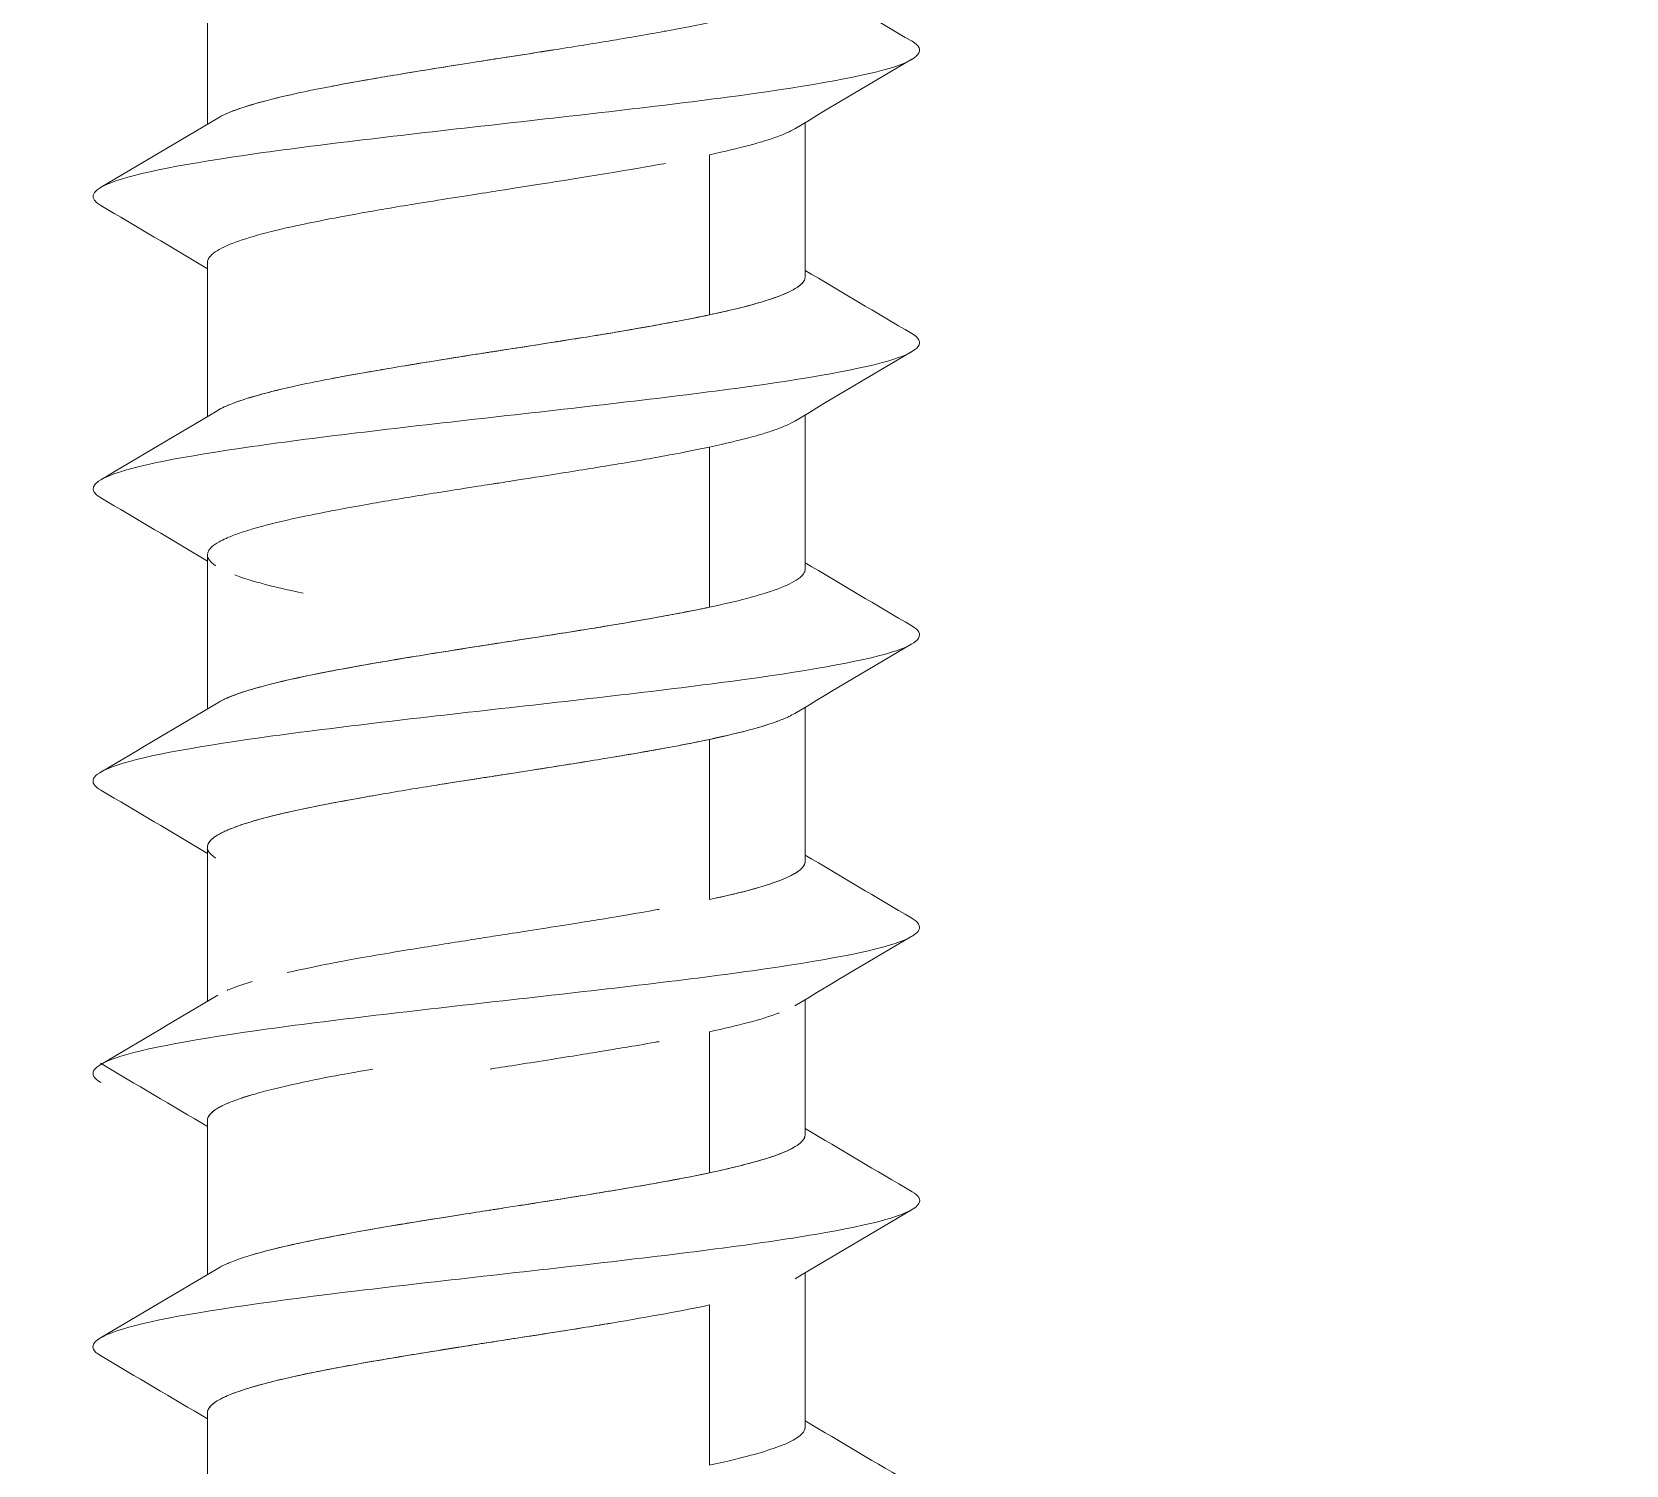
# Model space of a CAD drawing. Header units: inches. Extents: x 10 to 190, y 5 to 37.
# Drawn here: x 56.352 to 56.957, y 22.884 to 23.429 of the extents above; entities that cross this region are included whole.
import ezdxf

# ---------------------------------------------------------------- set-up
doc = ezdxf.new("R2010")
doc.units = ezdxf.units.IN
doc.header["$MEASUREMENT"] = 0

msp = doc.modelspace()

# ---------------------------------------------------------------- linework, layer by layer
at = {"color": 0, "linetype": 'Continuous', "lineweight": 0, "extrusion": (-1, 6.12323e-17, 0)}
for p, q in [((56.41841, 23.39362), (56.41841, 23.4521)), ((56.64541, 23.33578), (56.64541, 23.39427)), ((56.6091, 23.32125), (56.6091, 23.38205)), ((56.6091, 23.38205), (56.6091, 23.32125)), ((56.41841, 23.28262), (56.41841, 23.3411)), ((56.64541, 23.22478), (56.64541, 23.28327)), ((56.6091, 23.21025), (56.6091, 23.27105)), ((56.6091, 23.27105), (56.6091, 23.21025)), ((56.41841, 23.17162), (56.41841, 23.2301)), ((56.64541, 23.11378), (56.64541, 23.17226)), ((56.6091, 23.09926), (56.6091, 23.16005)), ((56.6091, 23.16005), (56.6091, 23.09926)), ((56.41841, 23.06061), (56.41841, 23.1191)), ((56.64541, 23.03488), (56.64541, 23.06126)), ((56.6091, 23.03488), (56.6091, 23.04905)), ((56.6091, 23.04905), (56.6091, 23.03488)), ((56.6091, 22.99548), (56.6091, 23.03488)), ((56.6091, 23.03488), (56.6091, 22.99548)), ((56.64541, 23.01003), (56.64541, 23.03488)), ((56.41841, 22.95682), (56.41841, 23.01531)), ((56.45473, 22.96905), (56.45473, 22.96905)), ((56.45473, 22.96905), (56.45473, 22.96905)), ((56.64541, 22.89903), (56.64541, 22.95751)), ((56.6091, 22.88448), (56.6091, 22.94528)), ((56.6091, 22.94528), (56.6091, 22.88448)), ((56.41841, 22.84582), (56.41841, 22.9043))]:
    msp.add_line(p, q, dxfattribs=at)
msp.add_circle((60.22425, 27.66838), 6.76088)
at = {"color": 0, "linetype": 'Continuous', "lineweight": 0}
for points in [[(56.64541, 23.44912), (56.6589, 23.44107), (56.67243, 23.43308), (56.68597, 23.42511)], [(56.54886, 23.42168), (56.54886, 23.42168), (56.54886, 23.42168), (56.54886, 23.42168)], [(56.54886, 23.42168), (56.54886, 23.42168), (56.54886, 23.42168), (56.54886, 23.42168)], [(56.68592, 23.41826), (56.67107, 23.40952), (56.65624, 23.40075), (56.64145, 23.3919)], [(56.37787, 23.36961), (56.39271, 23.37835), (56.40754, 23.38711), (56.42232, 23.39595)], [(56.41841, 23.33877), (56.40494, 23.34681), (56.39143, 23.3548), (56.37791, 23.36276)], [(56.64541, 23.33812), (56.6589, 23.33007), (56.67242, 23.32208), (56.68596, 23.31412)], [(56.68592, 23.30726), (56.67107, 23.29852), (56.65624, 23.28975), (56.64145, 23.2809)], [(56.37788, 23.25862), (56.39273, 23.26736), (56.40756, 23.27612), (56.42234, 23.28496)], [(56.41841, 23.22777), (56.40494, 23.23581), (56.39143, 23.2438), (56.3779, 23.25176)], [(56.64541, 23.22712), (56.65889, 23.21907), (56.67241, 23.21108), (56.68594, 23.20312)], [(56.64541, 23.22478), (56.64541, 23.22478), (56.64541, 23.22478), (56.64541, 23.22478)], [(56.68593, 23.19626), (56.67108, 23.18752), (56.65624, 23.17875), (56.64146, 23.1699)], [(56.37789, 23.14762), (56.39274, 23.15636), (56.40757, 23.16513), (56.42236, 23.17397)], [(56.51497, 23.14419), (56.51497, 23.14419), (56.51497, 23.14419), (56.51497, 23.14419)], [(56.41841, 23.11676), (56.40494, 23.12481), (56.39142, 23.13279), (56.3779, 23.14076)], [(56.64541, 23.11612), (56.65889, 23.10807), (56.67241, 23.10008), (56.68593, 23.09212)], [(56.68594, 23.08526), (56.67109, 23.07652), (56.65625, 23.06775), (56.64147, 23.05891)], [(56.3779, 23.03662), (56.39275, 23.04536), (56.40758, 23.05413), (56.42237, 23.06298)], [(56.41841, 23.01301), (56.4049, 23.02107), (56.39135, 23.02907), (56.37778, 23.03705)], [(56.64541, 23.01232), (56.65891, 23.00426), (56.67244, 22.99627), (56.68599, 22.9883)], [(56.68604, 22.98155), (56.67119, 22.97281), (56.65634, 22.96404), (56.64155, 22.9552)], [(56.37784, 22.9328), (56.39269, 22.94154), (56.40753, 22.95031), (56.42232, 22.95916)], [(56.41841, 22.90201), (56.4049, 22.91007), (56.39135, 22.91807), (56.37779, 22.92605)], [(56.64541, 22.90132), (56.65891, 22.89326), (56.67245, 22.88527), (56.686, 22.8773)]]:
    msp.add_open_spline(points, degree=3, dxfattribs=at)
for points, knots in [([(56.42232, 23.39595), (56.42322, 23.39649), (56.42428, 23.39703), (56.42548, 23.39756), (56.42938, 23.3993), (56.43333, 23.40045), (56.43525, 23.40102), (56.43822, 23.4019), (56.44246, 23.40306), (56.44868, 23.4045), (56.45265, 23.40541), (56.45644, 23.40621), (56.45985, 23.4069), (56.46182, 23.4073), (56.46367, 23.40766), (56.46535, 23.40798), (56.46636, 23.40817), (56.46933, 23.40874), (56.47466, 23.4097), (56.47844, 23.41037), (56.48178, 23.41095), (56.4846, 23.41143), (56.49062, 23.41246), (56.49761, 23.41362), (56.50558, 23.4149), (56.51425, 23.4163), (56.52077, 23.41732), (56.52487, 23.41796), (56.52599, 23.41813), (56.52693, 23.41828), (56.52769, 23.4184), (56.5303, 23.4188), (56.53401, 23.41937), (56.53879, 23.42011), (56.54402, 23.42092), (56.54769, 23.4215), (56.54983, 23.42183), (56.55708, 23.42297), (56.56433, 23.42413), (56.57141, 23.42531), (56.5726, 23.42551), (56.5761, 23.42609), (56.5816, 23.42705), (56.58579, 23.42778), (56.58901, 23.42836), (56.59138, 23.4288), (56.5917, 23.42885), (56.59209, 23.42893), (56.59257, 23.42901), (56.59547, 23.42955), (56.6014, 23.43062), (56.6091, 23.43225)], [0.3457498, 0.3457498, 0.3457498, 0.3457498, 0.375, 0.375, 0.375, 0.4375, 0.4375, 0.4375, 0.5, 0.5, 0.5, 0.5395375, 0.5395375, 0.5395375, 0.5625, 0.5625, 0.5625, 0.59375, 0.59375, 0.59375, 0.625, 0.625, 0.625, 0.6875, 0.6875, 0.6875, 0.7366515, 0.7366515, 0.7366515, 0.75, 0.75, 0.75, 0.78125, 0.78125, 0.78125, 0.8125, 0.8125, 0.8125, 0.875, 0.875, 0.875, 0.90625, 0.90625, 0.90625, 0.9375, 0.9375, 0.9375, 0.9463177, 0.9463177, 0.9463177, 1, 1, 1, 1]), ([(56.37791, 23.36276), (56.37339, 23.36542), (56.37407, 23.36807), (56.3884, 23.37441), (56.40692, 23.3781), (56.45753, 23.38547), (56.48949, 23.38916), (56.55487, 23.39653), (56.58813, 23.40021), (56.6435, 23.40758), (56.66546, 23.41127), (56.68884, 23.41834), (56.69173, 23.42173), (56.68597, 23.42511)], [0.78679487, 0.78679487, 0.78679487, 0.78679487, 0.78950472, 0.78950472, 0.79326356, 0.79326356, 0.79702241, 0.79702241, 0.80078125, 0.80078125, 0.80454009, 0.80454009, 0.80799263, 0.80799263, 0.80799263, 0.80799263]), ([(56.68597, 23.42511), (56.69173, 23.42173), (56.68884, 23.41834), (56.66546, 23.41127), (56.6435, 23.40758), (56.58813, 23.40021), (56.55487, 23.39653), (56.48949, 23.38916), (56.45753, 23.38547), (56.40692, 23.3781), (56.3884, 23.37441), (56.37407, 23.36807), (56.37339, 23.36542), (56.37791, 23.36276)], [-0.80799263, -0.80799263, -0.80799263, -0.80799263, -0.80454009, -0.80454009, -0.80078125, -0.80078125, -0.79702241, -0.79702241, -0.79326356, -0.79326356, -0.78950472, -0.78950472, -0.78679487, -0.78679487, -0.78679487, -0.78679487]), ([(56.46577, 23.40806), (56.46587, 23.40808), (56.46598, 23.4081), (56.46608, 23.40812), (56.47141, 23.40913), (56.47786, 23.41028), (56.4835, 23.41125), (56.48914, 23.41221), (56.49603, 23.41337), (56.50642, 23.41504), (56.5168, 23.41671), (56.52431, 23.41787), (56.5297, 23.41871), (56.53509, 23.41955), (56.54251, 23.42069), (56.54884, 23.42168), (56.54923, 23.42174), (56.54962, 23.4218), (56.55002, 23.42186)], [0.5612925, 0.5612925, 0.5612925, 0.5612925, 0.5625, 0.5625, 0.5625, 0.625, 0.625, 0.625, 0.6875, 0.6875, 0.6875, 0.75, 0.75, 0.75, 0.8125, 0.8125, 0.8125, 0.8163653, 0.8163653, 0.8163653, 0.8163653]), ([(56.42565, 23.39764), (56.4257, 23.39766), (56.42574, 23.39768), (56.42578, 23.3977), (56.43164, 23.40025), (56.44011, 23.40256), (56.45002, 23.40481)], [0.3740898, 0.3740898, 0.3740898, 0.3740898, 0.375, 0.375, 0.375, 0.499716, 0.499716, 0.499716, 0.499716]), ([(56.64145, 23.3919), (56.64011, 23.3911), (56.63863, 23.39041), (56.63727, 23.38984), (56.63649, 23.38952), (56.63575, 23.38923), (56.63508, 23.38898), (56.63425, 23.38867), (56.63269, 23.3881), (56.62993, 23.38725), (56.62766, 23.38655), (56.62557, 23.38598), (56.62388, 23.38554), (56.61984, 23.38447), (56.61496, 23.38331), (56.6091, 23.38205)], [0.8202783, 0.8202783, 0.8202783, 0.8202783, 0.8550271, 0.8550271, 0.8550271, 0.875, 0.875, 0.875, 0.90625, 0.90625, 0.90625, 0.9375, 0.9375, 0.9375, 1, 1, 1, 1]), ([(56.5924, 23.37875), (56.59239, 23.37875), (56.59237, 23.37875), (56.59235, 23.37874), (56.59132, 23.37856), (56.58503, 23.3774), (56.57593, 23.37588), (56.55774, 23.37282), (56.54253, 23.3705), (56.53132, 23.36874), (56.52571, 23.36786), (56.51822, 23.3667), (56.50783, 23.36506), (56.49743, 23.36342), (56.49047, 23.36226), (56.48417, 23.36118), (56.47786, 23.36009), (56.47144, 23.35893), (56.46662, 23.358), (56.46179, 23.35707), (56.456, 23.35592), (56.45041, 23.35468), (56.43923, 23.3522), (56.43117, 23.34988), (56.42566, 23.34743), (56.42291, 23.3462), (56.42087, 23.34504), (56.41953, 23.34357), (56.41865, 23.34259), (56.41841, 23.34175), (56.41841, 23.3411)], [0.06157, 0.06157, 0.06157, 0.06157, 0.0625, 0.0625, 0.0625, 0.125, 0.125, 0.125, 0.25, 0.25, 0.25, 0.3125, 0.3125, 0.3125, 0.375, 0.375, 0.375, 0.4375, 0.4375, 0.4375, 0.5, 0.5, 0.5, 0.625, 0.625, 0.625, 0.6875, 0.6875, 0.6875, 0.7288159, 0.7288159, 0.7288159, 0.7288159]), ([(56.6091, 23.32125), (56.61697, 23.32291), (56.62684, 23.32523), (56.63415, 23.32786), (56.6378, 23.32918), (56.64037, 23.33033), (56.64247, 23.33176), (56.64457, 23.33319), (56.64515, 23.33435), (56.64533, 23.33511), (56.64538, 23.33531), (56.64541, 23.33553), (56.64541, 23.33578)], [0, 0, 0, 0, 0.125, 0.125, 0.125, 0.1875, 0.1875, 0.1875, 0.25, 0.25, 0.25, 0.2661737, 0.2661737, 0.2661737, 0.2661737]), ([(56.6091, 23.32125), (56.61531, 23.32256), (56.62009, 23.32371), (56.62382, 23.3247), (56.62571, 23.3252), (56.62779, 23.32579), (56.62992, 23.32645), (56.63181, 23.32703), (56.63353, 23.32762), (56.63507, 23.3282), (56.6361, 23.32859), (56.6372, 23.32902), (56.63828, 23.3295), (56.6397, 23.33014), (56.64111, 23.33086), (56.64231, 23.33165), (56.64456, 23.33315), (56.64514, 23.3343), (56.64533, 23.33511), (56.64538, 23.3353), (56.64542, 23.33552), (56.64541, 23.33578)], [0, 0, 0, 0, 0.0625, 0.0625, 0.0625, 0.09375, 0.09375, 0.09375, 0.125, 0.125, 0.125, 0.151912, 0.151912, 0.151912, 0.1875, 0.1875, 0.1875, 0.25, 0.25, 0.25, 0.2666712, 0.2666712, 0.2666712, 0.2666712]), ([(56.42234, 23.28496), (56.42252, 23.28507), (56.4227, 23.28517), (56.42288, 23.28528), (56.42371, 23.28574), (56.4246, 23.28618), (56.4255, 23.28658), (56.42687, 23.28718), (56.42834, 23.28775), (56.42987, 23.28829), (56.43129, 23.2888), (56.43305, 23.28937), (56.43524, 23.29002), (56.43857, 23.29101), (56.44292, 23.29217), (56.44869, 23.2935), (56.45392, 23.2947), (56.45856, 23.29565), (56.46202, 23.29633), (56.4633, 23.29659), (56.46442, 23.2968), (56.46537, 23.29699), (56.4673, 23.29735), (56.47034, 23.29793), (56.4747, 23.29871), (56.47883, 23.29945), (56.48216, 23.30002), (56.48454, 23.30042), (56.49101, 23.30153), (56.49807, 23.30269), (56.50563, 23.30391), (56.51872, 23.30601), (56.52625, 23.30717), (56.5276, 23.30738), (56.52899, 23.3076), (56.53653, 23.30875), (56.54986, 23.31084), (56.5575, 23.31204), (56.5647, 23.31319), (56.57136, 23.3143), (56.57383, 23.31471), (56.5773, 23.3153), (56.58163, 23.31605), (56.58615, 23.31684), (56.58933, 23.31742), (56.59135, 23.31779), (56.59236, 23.31797), (56.59355, 23.31819), (56.59491, 23.31845), (56.59856, 23.31913), (56.60347, 23.32006), (56.6091, 23.32125)], [0.3434821, 0.3434821, 0.3434821, 0.3434821, 0.3491794, 0.3491794, 0.3491794, 0.375, 0.375, 0.375, 0.40625, 0.40625, 0.40625, 0.4375, 0.4375, 0.4375, 0.5, 0.5, 0.5, 0.5456201, 0.5456201, 0.5456201, 0.5625, 0.5625, 0.5625, 0.59375, 0.59375, 0.59375, 0.625, 0.625, 0.625, 0.6875, 0.6875, 0.6875, 0.75, 0.75, 0.75, 0.8125, 0.8125, 0.8125, 0.875, 0.875, 0.875, 0.90625, 0.90625, 0.90625, 0.9375, 0.9375, 0.9375, 0.9544403, 0.9544403, 0.9544403, 1, 1, 1, 1]), ([(56.4661, 23.29712), (56.46629, 23.29716), (56.46648, 23.2972), (56.46666, 23.29723), (56.47143, 23.29814), (56.47783, 23.29928), (56.48358, 23.30026), (56.48934, 23.30124), (56.49625, 23.3024), (56.50777, 23.30425), (56.51929, 23.3061), (56.52678, 23.30726), (56.52814, 23.30747), (56.5295, 23.30768), (56.53699, 23.30883), (56.54734, 23.31045), (56.55769, 23.31206), (56.56486, 23.31322), (56.57159, 23.31434), (56.57831, 23.31546), (56.58496, 23.31662), (56.58953, 23.31745), (56.59409, 23.31829), (56.60051, 23.31944), (56.6091, 23.32125)], [0.5600455, 0.5600455, 0.5600455, 0.5600455, 0.5625, 0.5625, 0.5625, 0.625, 0.625, 0.625, 0.6875, 0.6875, 0.6875, 0.75, 0.75, 0.75, 0.8125, 0.8125, 0.8125, 0.875, 0.875, 0.875, 0.9375, 0.9375, 0.9375, 1, 1, 1, 1]), ([(56.3779, 23.25176), (56.37314, 23.25456), (56.37418, 23.25736), (56.3902, 23.26385), (56.40943, 23.26753), (56.46104, 23.27491), (56.49329, 23.27859), (56.55875, 23.28596), (56.5918, 23.28965), (56.64629, 23.29702), (56.6676, 23.3007), (56.6891, 23.30763), (56.69147, 23.31087), (56.68596, 23.31412)], [0.74905825, 0.74905825, 0.74905825, 0.74905825, 0.75191627, 0.75191627, 0.75567512, 0.75567512, 0.75943396, 0.75943396, 0.76319281, 0.76319281, 0.76695165, 0.76695165, 0.77025885, 0.77025885, 0.77025885, 0.77025885]), ([(56.68596, 23.31412), (56.69147, 23.31087), (56.6891, 23.30763), (56.6676, 23.3007), (56.64629, 23.29702), (56.5918, 23.28965), (56.55875, 23.28596), (56.49329, 23.27859), (56.46104, 23.27491), (56.40943, 23.26753), (56.3902, 23.26385), (56.37418, 23.25736), (56.37314, 23.25456), (56.3779, 23.25176)], [-0.77025885, -0.77025885, -0.77025885, -0.77025885, -0.76695165, -0.76695165, -0.76319281, -0.76319281, -0.75943396, -0.75943396, -0.75567512, -0.75567512, -0.75191627, -0.75191627, -0.74905825, -0.74905825, -0.74905825, -0.74905825]), ([(56.42599, 23.28679), (56.42613, 23.28685), (56.42628, 23.28691), (56.42642, 23.28697), (56.43274, 23.28962), (56.4414, 23.29187), (56.45048, 23.29391)], [0.3721446, 0.3721446, 0.3721446, 0.3721446, 0.375, 0.375, 0.375, 0.4957781, 0.4957781, 0.4957781, 0.4957781]), ([(56.64145, 23.2809), (56.64048, 23.28032), (56.6394, 23.27978), (56.63828, 23.27928), (56.63723, 23.27881), (56.63614, 23.27838), (56.63506, 23.27797), (56.63343, 23.27737), (56.6317, 23.2768), (56.62995, 23.27626), (56.6283, 23.27575), (56.6263, 23.27518), (56.62385, 23.27453), (56.62012, 23.27354), (56.61533, 23.27238), (56.6091, 23.27105)], [0.8212902, 0.8212902, 0.8212902, 0.8212902, 0.8491743, 0.8491743, 0.8491743, 0.875, 0.875, 0.875, 0.90625, 0.90625, 0.90625, 0.9375, 0.9375, 0.9375, 1, 1, 1, 1]), ([(56.6091, 23.27105), (56.60347, 23.26985), (56.59856, 23.2689), (56.59491, 23.26822), (56.59355, 23.26796), (56.59236, 23.26775), (56.59135, 23.26756), (56.58933, 23.26719), (56.58614, 23.26662), (56.5816, 23.26584), (56.57731, 23.2651), (56.57386, 23.26453), (56.5714, 23.26412), (56.56472, 23.26302), (56.5575, 23.26186), (56.54982, 23.26064), (56.53656, 23.25854), (56.52906, 23.25738), (56.52767, 23.25716), (56.52632, 23.25695), (56.51875, 23.2558), (56.50558, 23.25371), (56.49805, 23.25251), (56.49102, 23.25135), (56.48456, 23.25024), (56.48217, 23.24983), (56.47881, 23.24925), (56.47465, 23.24849), (56.47032, 23.24771), (56.46728, 23.24713), (56.46536, 23.24676), (56.46441, 23.24657), (56.4633, 23.24636), (56.46202, 23.24611), (56.45856, 23.24542), (56.45391, 23.24449), (56.44867, 23.24329), (56.44292, 23.24199), (56.43858, 23.24084), (56.43525, 23.23984), (56.43356, 23.23934), (56.43172, 23.23876), (56.42987, 23.2381), (56.42823, 23.23751), (56.42676, 23.23693), (56.42548, 23.23635), (56.42463, 23.23596), (56.42374, 23.23553), (56.42288, 23.23505), (56.42174, 23.23441), (56.42066, 23.23369), (56.41984, 23.23289), (56.41831, 23.2314), (56.4183, 23.23024), (56.4185, 23.22943), (56.41867, 23.22872), (56.41912, 23.22756), (56.42151, 23.22595)], [0, 0, 0, 0, 0.045563, 0.045563, 0.045563, 0.0625, 0.0625, 0.0625, 0.09375, 0.09375, 0.09375, 0.125, 0.125, 0.125, 0.1875, 0.1875, 0.1875, 0.25, 0.25, 0.25, 0.3125, 0.3125, 0.3125, 0.375, 0.375, 0.375, 0.40625, 0.40625, 0.40625, 0.4375, 0.4375, 0.4375, 0.4543296, 0.4543296, 0.4543296, 0.5, 0.5, 0.5, 0.5625, 0.5625, 0.5625, 0.59375, 0.59375, 0.59375, 0.625, 0.625, 0.625, 0.651797, 0.651797, 0.651797, 0.6875, 0.6875, 0.6875, 0.75, 0.75, 0.75, 0.8124508, 0.8124508, 0.8124508, 0.8124508]), ([(56.42879, 23.22247), (56.43401, 23.22053), (56.43864, 23.21938), (56.44002, 23.21902), (56.44356, 23.21808), (56.44829, 23.21693), (56.45473, 23.21555)], [0.8751039, 0.8751039, 0.8751039, 0.8751039, 0.9375, 0.9375, 0.9375, 1, 1, 1, 1]), ([(56.6091, 23.21025), (56.61907, 23.21236), (56.62829, 23.21467), (56.63489, 23.21713), (56.63818, 23.21836), (56.64075, 23.21951), (56.64279, 23.22099), (56.64483, 23.22246), (56.64526, 23.22362), (56.64538, 23.22432), (56.6454, 23.22446), (56.64541, 23.22461), (56.64541, 23.22478)], [0, 0, 0, 0, 0.125, 0.125, 0.125, 0.1875, 0.1875, 0.1875, 0.25, 0.25, 0.25, 0.2618934, 0.2618934, 0.2618934, 0.2618934]), ([(56.42236, 23.17397), (56.4228, 23.17424), (56.42325, 23.17448), (56.42369, 23.17471), (56.42432, 23.17504), (56.42494, 23.17533), (56.4255, 23.17558), (56.42619, 23.17588), (56.4275, 23.17646), (56.4299, 23.17731), (56.43188, 23.178), (56.43373, 23.17858), (56.43525, 23.17903), (56.43886, 23.18009), (56.4433, 23.18125), (56.44874, 23.18251), (56.45587, 23.18415), (56.46149, 23.18523), (56.46424, 23.18577), (56.46468, 23.18585), (56.46505, 23.18593), (56.46535, 23.18598), (56.46761, 23.18642), (56.47069, 23.18699), (56.47471, 23.18771), (56.48002, 23.18866), (56.48344, 23.18924), (56.48463, 23.18944), (56.49145, 23.1906), (56.4985, 23.19176), (56.50561, 23.1929), (56.50772, 23.19324), (56.51137, 23.19382), (56.51662, 23.19466), (56.52136, 23.19541), (56.52507, 23.19599), (56.52769, 23.1964), (56.52844, 23.19651), (56.52935, 23.19665), (56.53044, 23.19682), (56.53453, 23.19746), (56.54108, 23.19847), (56.5499, 23.19985), (56.558, 23.20112), (56.56518, 23.20227), (56.5714, 23.20331), (56.57428, 23.20379), (56.57772, 23.20437), (56.58163, 23.20505), (56.58723, 23.20602), (56.59039, 23.20661), (56.59144, 23.2068), (56.5932, 23.20713), (56.59513, 23.20749), (56.5972, 23.20788), (56.6008, 23.20856), (56.60484, 23.20935), (56.6091, 23.21025)], [0.3410437, 0.3410437, 0.3410437, 0.3410437, 0.3549395, 0.3549395, 0.3549395, 0.375, 0.375, 0.375, 0.40625, 0.40625, 0.40625, 0.4375, 0.4375, 0.4375, 0.5, 0.5, 0.5, 0.5538068, 0.5538068, 0.5538068, 0.5625, 0.5625, 0.5625, 0.59375, 0.59375, 0.59375, 0.625, 0.625, 0.625, 0.6875, 0.6875, 0.6875, 0.71875, 0.71875, 0.71875, 0.75, 0.75, 0.75, 0.7631382, 0.7631382, 0.7631382, 0.8125, 0.8125, 0.8125, 0.875, 0.875, 0.875, 0.90625, 0.90625, 0.90625, 0.9375, 0.9375, 0.9375, 0.9603848, 0.9603848, 0.9603848, 1, 1, 1, 1]), ([(56.42574, 23.17569), (56.42581, 23.17571), (56.42587, 23.17574), (56.42593, 23.17577), (56.42815, 23.17673), (56.43141, 23.17788), (56.43466, 23.17885), (56.43791, 23.17983), (56.44204, 23.18099), (56.44969, 23.18272), (56.45734, 23.18446), (56.46347, 23.18562), (56.46443, 23.1858), (56.46539, 23.18599), (56.47136, 23.18714), (56.48017, 23.18868), (56.4978, 23.19174), (56.51287, 23.19406), (56.52404, 23.19582), (56.52963, 23.1967), (56.53711, 23.19785), (56.54766, 23.1995), (56.5582, 23.20114), (56.56535, 23.2023), (56.57186, 23.20338), (56.57837, 23.20447), (56.58506, 23.20563), (56.59011, 23.20656), (56.59517, 23.20748), (56.60142, 23.20863), (56.6091, 23.21025)], [0.373234, 0.373234, 0.373234, 0.373234, 0.375, 0.375, 0.375, 0.4375, 0.4375, 0.4375, 0.5, 0.5, 0.5, 0.5625, 0.5625, 0.5625, 0.625, 0.625, 0.625, 0.75, 0.75, 0.75, 0.8125, 0.8125, 0.8125, 0.875, 0.875, 0.875, 0.9375, 0.9375, 0.9375, 1, 1, 1, 1]), ([(56.3779, 23.14076), (56.37289, 23.1437), (56.37432, 23.14665), (56.39208, 23.15328), (56.41201, 23.15697), (56.46459, 23.16434), (56.49713, 23.16802), (56.56263, 23.1754), (56.59543, 23.17908), (56.64902, 23.18645), (56.66966, 23.19014), (56.68932, 23.19692), (56.69121, 23.20002), (56.68594, 23.20312)], [0.71132221, 0.71132221, 0.71132221, 0.71132221, 0.71432783, 0.71432783, 0.71808667, 0.71808667, 0.72184552, 0.72184552, 0.72560436, 0.72560436, 0.72936321, 0.72936321, 0.73252426, 0.73252426, 0.73252426, 0.73252426]), ([(56.68594, 23.20312), (56.69121, 23.20002), (56.68932, 23.19692), (56.66966, 23.19014), (56.64902, 23.18645), (56.59543, 23.17908), (56.56263, 23.1754), (56.49713, 23.16802), (56.46459, 23.16434), (56.41201, 23.15697), (56.39208, 23.15328), (56.37432, 23.14665), (56.37289, 23.1437), (56.3779, 23.14076)], [-0.73252426, -0.73252426, -0.73252426, -0.73252426, -0.72936321, -0.72936321, -0.72560436, -0.72560436, -0.72184552, -0.72184552, -0.71808667, -0.71808667, -0.71432783, -0.71432783, -0.71132221, -0.71132221, -0.71132221, -0.71132221]), ([(56.64146, 23.1699), (56.64079, 23.1695), (56.64005, 23.16911), (56.63922, 23.16871), (56.63801, 23.16813), (56.63663, 23.16756), (56.63508, 23.16698), (56.63041, 23.16525), (56.626, 23.1641), (56.62383, 23.16353), (56.62051, 23.16264), (56.61582, 23.16149), (56.6091, 23.16005)], [0.8222326, 0.8222326, 0.8222326, 0.8222326, 0.8437192, 0.8437192, 0.8437192, 0.875, 0.875, 0.875, 0.9375, 0.9375, 0.9375, 1, 1, 1, 1]), ([(56.63488, 23.16691), (56.63483, 23.16689), (56.63478, 23.16687), (56.63473, 23.16685), (56.62771, 23.16429), (56.61813, 23.16198), (56.6091, 23.16005)], [0.8741062, 0.8741062, 0.8741062, 0.8741062, 0.875, 0.875, 0.875, 1, 1, 1, 1]), ([(56.6091, 23.16005), (56.60484, 23.15914), (56.6008, 23.15834), (56.5972, 23.15765), (56.59511, 23.15725), (56.59316, 23.15689), (56.59138, 23.15657), (56.59034, 23.15638), (56.58721, 23.15581), (56.58165, 23.15485), (56.57771, 23.15418), (56.57425, 23.1536), (56.57135, 23.15312), (56.56514, 23.15209), (56.55798, 23.15093), (56.54989, 23.14965), (56.54109, 23.14825), (56.53455, 23.14724), (56.53044, 23.1466), (56.52932, 23.14642), (56.52838, 23.14628), (56.52762, 23.14616), (56.52501, 23.14575), (56.52131, 23.14518), (56.51657, 23.14444), (56.51137, 23.14363), (56.50775, 23.14305), (56.50564, 23.14272), (56.4985, 23.14158), (56.49142, 23.14042), (56.48456, 23.13924), (56.48339, 23.13904), (56.48, 23.13846), (56.47472, 23.1375), (56.4707, 23.13677), (56.46763, 23.13619), (56.46537, 23.13576), (56.46507, 23.1357), (56.46469, 23.13563), (56.46424, 23.13554), (56.46148, 23.13501), (56.45585, 23.13393), (56.44872, 23.13231), (56.44328, 23.13107), (56.43884, 23.12992), (56.43523, 23.12884), (56.43372, 23.12839), (56.43186, 23.12781), (56.42988, 23.1271), (56.4275, 23.12625), (56.4262, 23.12567), (56.42552, 23.12536), (56.42495, 23.1251), (56.42433, 23.12481), (56.42369, 23.12448), (56.42234, 23.12379), (56.4209, 23.12292), (56.41984, 23.12189), (56.41845, 23.12053), (56.41827, 23.11939), (56.41849, 23.11845), (56.41858, 23.11808), (56.4186, 23.11692), (56.4215, 23.11495), (56.42151, 23.11495), (56.42151, 23.11495), (56.42151, 23.11494)], [0, 0, 0, 0, 0.0395008, 0.0395008, 0.0395008, 0.0625, 0.0625, 0.0625, 0.09375, 0.09375, 0.09375, 0.125, 0.125, 0.125, 0.1875, 0.1875, 0.1875, 0.2366455, 0.2366455, 0.2366455, 0.25, 0.25, 0.25, 0.28125, 0.28125, 0.28125, 0.3125, 0.3125, 0.3125, 0.375, 0.375, 0.375, 0.40625, 0.40625, 0.40625, 0.4375, 0.4375, 0.4375, 0.4463322, 0.4463322, 0.4463322, 0.5, 0.5, 0.5, 0.5625, 0.5625, 0.5625, 0.59375, 0.59375, 0.59375, 0.625, 0.625, 0.625, 0.6451264, 0.6451264, 0.6451264, 0.6875, 0.6875, 0.6875, 0.75, 0.75, 0.75, 0.8125, 0.8125, 0.8125, 0.8126518, 0.8126518, 0.8126518, 0.8126518]), ([(56.6091, 23.16005), (56.60235, 23.15861), (56.59622, 23.15745), (56.59062, 23.15643), (56.58502, 23.15542), (56.5783, 23.15427), (56.57248, 23.1533), (56.56666, 23.15234), (56.55957, 23.15119), (56.54904, 23.14952), (56.53851, 23.14785), (56.531, 23.14668), (56.52561, 23.14584), (56.52023, 23.14501), (56.51286, 23.14386), (56.50663, 23.14287), (56.50624, 23.14281), (56.50585, 23.14275), (56.50546, 23.14269)], [0, 0, 0, 0, 0.0625, 0.0625, 0.0625, 0.125, 0.125, 0.125, 0.1875, 0.1875, 0.1875, 0.25, 0.25, 0.25, 0.3125, 0.3125, 0.3125, 0.3163642, 0.3163642, 0.3163642, 0.3163642]), ([(56.48447, 23.13923), (56.47723, 23.13798), (56.4713, 23.13689), (56.46767, 23.1362), (56.46386, 23.13547), (56.45778, 23.13432), (56.4504, 23.13268), (56.44302, 23.13105), (56.43874, 23.12989), (56.43506, 23.12879), (56.43137, 23.12768), (56.42819, 23.12652), (56.42616, 23.12564), (56.42413, 23.12476), (56.42169, 23.12361), (56.42001, 23.12206), (56.41865, 23.12079), (56.4184, 23.11979), (56.41841, 23.1191)], [0.37782, 0.37782, 0.37782, 0.37782, 0.4375, 0.4375, 0.4375, 0.5, 0.5, 0.5, 0.5625, 0.5625, 0.5625, 0.625, 0.625, 0.625, 0.6875, 0.6875, 0.6875, 0.7384023, 0.7384023, 0.7384023, 0.7384023]), ([(56.6091, 23.09926), (56.62092, 23.10175), (56.62953, 23.10406), (56.63556, 23.10638), (56.63857, 23.10754), (56.6409, 23.1087), (56.64245, 23.10976), (56.64401, 23.11082), (56.64498, 23.11196), (56.64528, 23.11292), (56.64536, 23.11318), (56.64543, 23.11347), (56.64541, 23.11378)], [0, 0, 0, 0, 0.125, 0.125, 0.125, 0.1875, 0.1875, 0.1875, 0.25, 0.25, 0.25, 0.2676408, 0.2676408, 0.2676408, 0.2676408]), ([(56.6091, 23.09926), (56.61663, 23.10084), (56.62115, 23.10199), (56.62383, 23.1027), (56.62689, 23.10351), (56.63103, 23.10468), (56.63506, 23.10619), (56.63717, 23.10698), (56.63881, 23.10771), (56.64009, 23.10837), (56.641, 23.10883), (56.64172, 23.10927), (56.64232, 23.10967), (56.64324, 23.11028), (56.6439, 23.11085), (56.64437, 23.11139), (56.64481, 23.11189), (56.64518, 23.11246), (56.64533, 23.11311), (56.64539, 23.11332), (56.64541, 23.11355), (56.64541, 23.11378)], [0, 0, 0, 0, 0.0625, 0.0625, 0.0625, 0.125, 0.125, 0.125, 0.1617005, 0.1617005, 0.1617005, 0.1875, 0.1875, 0.1875, 0.21875, 0.21875, 0.21875, 0.25, 0.25, 0.25, 0.2635408, 0.2635408, 0.2635408, 0.2635408]), ([(56.44873, 23.0715), (56.45417, 23.07275), (56.45958, 23.07385), (56.4631, 23.07454), (56.46678, 23.07527), (56.47281, 23.07642), (56.48233, 23.07805), (56.49186, 23.07969), (56.49905, 23.08085), (56.50594, 23.08195), (56.51282, 23.08306), (56.52022, 23.08422), (56.52581, 23.0851), (56.53141, 23.08598), (56.53888, 23.08713), (56.54882, 23.08868), (56.55876, 23.09024), (56.56588, 23.09139), (56.57001, 23.09208), (56.57414, 23.09276), (56.58108, 23.09392), (56.58917, 23.09539), (56.5895, 23.09545), (56.58982, 23.0955), (56.59014, 23.09556)], [0.5027539, 0.5027539, 0.5027539, 0.5027539, 0.5625, 0.5625, 0.5625, 0.625, 0.625, 0.625, 0.6875, 0.6875, 0.6875, 0.75, 0.75, 0.75, 0.8125, 0.8125, 0.8125, 0.875, 0.875, 0.875, 0.9375, 0.9375, 0.9375, 0.940016, 0.940016, 0.940016, 0.940016]), ([(56.37789, 23.02976), (56.37263, 23.03285), (56.3745, 23.03594), (56.39405, 23.04272), (56.41466, 23.0464), (56.46819, 23.05377), (56.50098, 23.05746), (56.56648, 23.06483), (56.59903, 23.06851), (56.65167, 23.07589), (56.67164, 23.07957), (56.6895, 23.08621), (56.69095, 23.08917), (56.68593, 23.09212)], [0.67358683, 0.67358683, 0.67358683, 0.67358683, 0.67673939, 0.67673939, 0.68049823, 0.68049823, 0.68425708, 0.68425708, 0.68801592, 0.68801592, 0.69177476, 0.69177476, 0.69478892, 0.69478892, 0.69478892, 0.69478892]), ([(56.68593, 23.09212), (56.69095, 23.08917), (56.6895, 23.08621), (56.67164, 23.07957), (56.65167, 23.07589), (56.59903, 23.06851), (56.56648, 23.06483), (56.50098, 23.05746), (56.46819, 23.05377), (56.41466, 23.0464), (56.39405, 23.04272), (56.3745, 23.03594), (56.37263, 23.03285), (56.37789, 23.02976)], [-0.69478892, -0.69478892, -0.69478892, -0.69478892, -0.69177476, -0.69177476, -0.68801592, -0.68801592, -0.68425708, -0.68425708, -0.68049823, -0.68049823, -0.67673939, -0.67673939, -0.67358683, -0.67358683, -0.67358683, -0.67358683]), ([(56.42588, 23.06475), (56.42599, 23.06479), (56.4261, 23.06484), (56.42621, 23.06489), (56.42818, 23.06573), (56.4314, 23.06688), (56.4347, 23.06786), (56.43491, 23.06793), (56.43513, 23.06799), (56.43536, 23.06806)], [0.37155368, 0.37155368, 0.37155368, 0.37155368, 0.375, 0.375, 0.375, 0.4375, 0.4375, 0.4375, 0.44156944, 0.44156944, 0.44156944, 0.44156944]), ([(56.63552, 23.05615), (56.63548, 23.05614), (56.63544, 23.05612), (56.6354, 23.05611), (56.62897, 23.05369), (56.61999, 23.05137), (56.6091, 23.04905)], [0.8742138, 0.8742138, 0.8742138, 0.8742138, 0.875, 0.875, 0.875, 1, 1, 1, 1]), ([(56.58997, 23.04532), (56.58954, 23.04524), (56.58909, 23.04516), (56.58864, 23.04508), (56.5799, 23.04352), (56.57286, 23.04237), (56.56919, 23.04176), (56.56551, 23.04116), (56.55838, 23.04), (56.54925, 23.03855), (56.54011, 23.0371), (56.53265, 23.03594), (56.52646, 23.03498), (56.52624, 23.03494), (56.52603, 23.03491), (56.52581, 23.03488)], [0.0592714, 0.0592714, 0.0592714, 0.0592714, 0.0625, 0.0625, 0.0625, 0.125, 0.125, 0.125, 0.1875, 0.1875, 0.1875, 0.25, 0.25, 0.25, 0.2521536, 0.2521536, 0.2521536, 0.2521536]), ([(56.48122, 23.03488), (56.47941, 23.03456), (56.47723, 23.03418), (56.47473, 23.03374), (56.47056, 23.03299), (56.4675, 23.03241), (56.46537, 23.03201), (56.45961, 23.03091), (56.45398, 23.02975), (56.44872, 23.02854), (56.43955, 23.02643), (56.43598, 23.02526), (56.43524, 23.02505), (56.43482, 23.02492), (56.43336, 23.0245), (56.43119, 23.02377), (56.42956, 23.02322), (56.42753, 23.0225), (56.42552, 23.0216), (56.42281, 23.0204), (56.42097, 23.01924), (56.41984, 23.01813), (56.41943, 23.01772), (56.41892, 23.01714), (56.41863, 23.01639), (56.41846, 23.01597), (56.41841, 23.01561), (56.41841, 23.01531)], [0.3881848, 0.3881848, 0.3881848, 0.3881848, 0.40625, 0.40625, 0.40625, 0.4375, 0.4375, 0.4375, 0.5, 0.5, 0.5, 0.5622546, 0.5622546, 0.5622546, 0.5980105, 0.5980105, 0.5980105, 0.625, 0.625, 0.625, 0.6875, 0.6875, 0.6875, 0.71875, 0.71875, 0.71875, 0.7353739, 0.7353739, 0.7353739, 0.7353739]), ([(56.43493, 23.02495), (56.43416, 23.02472), (56.43021, 23.02358), (56.42641, 23.02199), (56.42256, 23.02038), (56.42093, 23.01922), (56.41981, 23.01809), (56.41883, 23.01711), (56.41844, 23.0161), (56.41841, 23.01531)], [0.5631335, 0.5631335, 0.5631335, 0.5631335, 0.625, 0.625, 0.625, 0.6875, 0.6875, 0.6875, 0.7421533, 0.7421533, 0.7421533, 0.7421533]), ([(56.6091, 22.99548), (56.61584, 22.99692), (56.62056, 22.99808), (56.62435, 22.99909), (56.62814, 23.0001), (56.63189, 23.00125), (56.63456, 23.00222), (56.63722, 23.00318), (56.64012, 23.00434), (56.64251, 23.00601), (56.6449, 23.00768), (56.64528, 23.00884), (56.64539, 23.00968), (56.64541, 23.00979), (56.64541, 23.00991), (56.64541, 23.01003)], [0, 0, 0, 0, 0.0625, 0.0625, 0.0625, 0.125, 0.125, 0.125, 0.1875, 0.1875, 0.1875, 0.25, 0.25, 0.25, 0.2583129, 0.2583129, 0.2583129, 0.2583129]), ([(56.6091, 22.99548), (56.61337, 22.99639), (56.61681, 22.99719), (56.6196, 22.99788), (56.62121, 22.99827), (56.62261, 22.99863), (56.62382, 22.99895), (56.62454, 22.99914), (56.62679, 22.99972), (56.62994, 23.00068), (56.63213, 23.00135), (56.63378, 23.00193), (56.63506, 23.0024), (56.63784, 23.00344), (56.64042, 23.00459), (56.64232, 23.00588), (56.64439, 23.00728), (56.64495, 23.0083), (56.6452, 23.00894), (56.64526, 23.0091), (56.6453, 23.00925), (56.64533, 23.00936), (56.64538, 23.00955), (56.64542, 23.00977), (56.64541, 23.01003)], [0, 0, 0, 0, 0.0395979, 0.0395979, 0.0395979, 0.0625, 0.0625, 0.0625, 0.09375, 0.09375, 0.09375, 0.125, 0.125, 0.125, 0.1875, 0.1875, 0.1875, 0.2368909, 0.2368909, 0.2368909, 0.25, 0.25, 0.25, 0.2643393, 0.2643393, 0.2643393, 0.2643393]), ([(56.42232, 22.95916), (56.42323, 22.9597), (56.42429, 22.96024), (56.42548, 22.96078), (56.42625, 22.96112), (56.42757, 22.9617), (56.42985, 22.96252), (56.43197, 22.96328), (56.43387, 22.96387), (56.43524, 22.96428), (56.43564, 22.96439), (56.43613, 22.96454), (56.43673, 22.96471), (56.43896, 22.96535), (56.44264, 22.96635), (56.44866, 22.96772), (56.45427, 22.96899), (56.45998, 22.97015), (56.46536, 22.97119), (56.46785, 22.97167), (56.47092, 22.97225), (56.47466, 22.97293), (56.48005, 22.9739), (56.48345, 22.97449), (56.48452, 22.97467), (56.48643, 22.975), (56.48858, 22.97536), (56.49099, 22.97576), (56.4951, 22.97645), (56.49995, 22.97724), (56.50559, 22.97814), (56.51453, 22.97956), (56.52197, 22.98071), (56.52764, 22.98159), (56.53135, 22.98217), (56.53884, 22.98333), (56.54982, 22.98507), (56.5535, 22.98566), (56.55716, 22.98624), (56.56076, 22.98682), (56.56436, 22.9874), (56.56791, 22.98798), (56.57139, 22.98855), (56.58183, 22.99027), (56.58821, 22.99142), (56.59133, 22.99199), (56.59619, 22.99288), (56.60236, 22.99404), (56.6091, 22.99548)], [0.345576, 0.345576, 0.345576, 0.345576, 0.375, 0.375, 0.375, 0.40625, 0.40625, 0.40625, 0.4375, 0.4375, 0.4375, 0.4507179, 0.4507179, 0.4507179, 0.5, 0.5, 0.5, 0.5625, 0.5625, 0.5625, 0.59375, 0.59375, 0.59375, 0.625, 0.625, 0.625, 0.6481031, 0.6481031, 0.6481031, 0.6875, 0.6875, 0.6875, 0.75, 0.75, 0.75, 0.8125, 0.8125, 0.8125, 0.84379, 0.84379, 0.84379, 0.875, 0.875, 0.875, 0.9375, 0.9375, 0.9375, 1, 1, 1, 1]), ([(56.43554, 22.96436), (56.43806, 22.9651), (56.44149, 22.96602), (56.44522, 22.96692), (56.45441, 22.96912), (56.46596, 22.97143), (56.48172, 22.97418), (56.48961, 22.97556), (56.49665, 22.97672), (56.5057, 22.97815), (56.51476, 22.97959), (56.5222, 22.98074), (56.52697, 22.98149), (56.53173, 22.98223), (56.53919, 22.98339), (56.54818, 22.98481), (56.55716, 22.98624), (56.5644, 22.98739), (56.57215, 22.98868), (56.58765, 22.99124), (56.60007, 22.99355), (56.6091, 22.99548)], [0.4492255, 0.4492255, 0.4492255, 0.4492255, 0.5, 0.5, 0.5, 0.625, 0.625, 0.625, 0.6875, 0.6875, 0.6875, 0.75, 0.75, 0.75, 0.8125, 0.8125, 0.8125, 0.875, 0.875, 0.875, 1, 1, 1, 1]), ([(56.37779, 22.92605), (56.37638, 22.92688), (56.37548, 22.92771), (56.37348, 22.93222), (56.38241, 22.93591), (56.41809, 22.94328), (56.44476, 22.94697), (56.50586, 22.95434), (56.54014, 22.95802), (56.6035, 22.96539), (56.63241, 22.96908), (56.674, 22.97645), (56.68658, 22.98014), (56.68944, 22.98531), (56.68853, 22.98681), (56.68599, 22.9883)], [0.29625016, 0.29625016, 0.29625016, 0.29625016, 0.29709611, 0.29709611, 0.30085495, 0.30085495, 0.3046138, 0.3046138, 0.30837264, 0.30837264, 0.31213149, 0.31213149, 0.31589033, 0.31589033, 0.31741352, 0.31741352, 0.31741352, 0.31741352]), ([(56.68599, 22.9883), (56.68853, 22.98681), (56.68944, 22.98531), (56.68658, 22.98014), (56.674, 22.97645), (56.63241, 22.96908), (56.6035, 22.96539), (56.54014, 22.95802), (56.50586, 22.95434), (56.44476, 22.94697), (56.41809, 22.94328), (56.38241, 22.93591), (56.37348, 22.93222), (56.37548, 22.92771), (56.37638, 22.92688), (56.37779, 22.92605)], [-0.31741352, -0.31741352, -0.31741352, -0.31741352, -0.31589033, -0.31589033, -0.31213149, -0.31213149, -0.30837264, -0.30837264, -0.3046138, -0.3046138, -0.30085495, -0.30085495, -0.29709611, -0.29709611, -0.29625016, -0.29625016, -0.29625016, -0.29625016]), ([(56.6091, 22.94528), (56.59913, 22.94317), (56.58648, 22.94086), (56.57181, 22.93841), (56.56447, 22.93718), (56.55726, 22.93602), (56.54781, 22.93454), (56.53837, 22.93307), (56.53091, 22.93192), (56.52636, 22.93121), (56.5218, 22.9305), (56.51434, 22.92934), (56.5055, 22.92792), (56.49666, 22.92649), (56.48972, 22.92533), (56.48379, 22.92432), (56.47787, 22.92331), (56.47143, 22.92216), (56.46633, 22.92119), (56.46124, 22.92023), (56.45533, 22.91907), (56.44814, 22.9174), (56.44096, 22.91573), (56.43695, 22.91457), (56.4342, 22.91373), (56.43145, 22.91289), (56.42813, 22.91174), (56.42586, 22.91076), (56.42358, 22.90977), (56.42143, 22.90862), (56.42001, 22.90729), (56.41874, 22.9061), (56.41842, 22.90504), (56.41841, 22.90431)], [0, 0, 0, 0, 0.125, 0.125, 0.125, 0.1875, 0.1875, 0.1875, 0.25, 0.25, 0.25, 0.3125, 0.3125, 0.3125, 0.375, 0.375, 0.375, 0.4375, 0.4375, 0.4375, 0.5, 0.5, 0.5, 0.5625, 0.5625, 0.5625, 0.625, 0.625, 0.625, 0.6875, 0.6875, 0.6875, 0.7437659, 0.7437659, 0.7437659, 0.7437659]), ([(56.57134, 22.93833), (56.56787, 22.93775), (56.56434, 22.93717), (56.56076, 22.93659), (56.55717, 22.93602), (56.55353, 22.93544), (56.54985, 22.93486), (56.53885, 22.93314), (56.53137, 22.93199), (56.5277, 22.93142), (56.52201, 22.93054), (56.51455, 22.92937), (56.50559, 22.92793), (56.49994, 22.92702), (56.49509, 22.92622), (56.49099, 22.92554), (56.48862, 22.92514), (56.4865, 22.92478), (56.48462, 22.92446), (56.48351, 22.92427), (56.48007, 22.9237), (56.47467, 22.92273), (56.47092, 22.92206), (56.46784, 22.92148), (56.46535, 22.92101), (56.45998, 22.91998), (56.45429, 22.91882), (56.44871, 22.91753), (56.44265, 22.91614), (56.43896, 22.91512), (56.43673, 22.91448), (56.43613, 22.91431), (56.43564, 22.91417), (56.43525, 22.91405), (56.43388, 22.91364), (56.432, 22.91307), (56.42989, 22.91233), (56.42758, 22.91151), (56.42625, 22.91093), (56.42549, 22.91059), (56.42295, 22.90946), (56.42104, 22.90831), (56.41985, 22.90713), (56.41964, 22.90693), (56.419, 22.90635), (56.41862, 22.90538), (56.41847, 22.90498), (56.41841, 22.90462), (56.41841, 22.9043)], [0.1252006, 0.1252006, 0.1252006, 0.1252006, 0.1562617, 0.1562617, 0.1562617, 0.1875, 0.1875, 0.1875, 0.25, 0.25, 0.25, 0.3125, 0.3125, 0.3125, 0.3520716, 0.3520716, 0.3520716, 0.375, 0.375, 0.375, 0.40625, 0.40625, 0.40625, 0.4375, 0.4375, 0.4375, 0.5, 0.5, 0.5, 0.5492939, 0.5492939, 0.5492939, 0.5625, 0.5625, 0.5625, 0.59375, 0.59375, 0.59375, 0.625, 0.625, 0.625, 0.6875, 0.6875, 0.6875, 0.71875, 0.71875, 0.71875, 0.7360614, 0.7360614, 0.7360614, 0.7360614]), ([(56.6091, 22.88448), (56.61689, 22.88614), (56.62143, 22.88731), (56.62479, 22.88821), (56.62815, 22.88912), (56.63193, 22.89027), (56.63463, 22.89125), (56.63733, 22.89223), (56.64031, 22.89338), (56.64282, 22.89523), (56.64533, 22.89708), (56.64531, 22.89824), (56.64535, 22.89846), (56.64537, 22.89853), (56.64543, 22.89873), (56.64541, 22.89903)], [0, 0, 0, 0, 0.0625, 0.0625, 0.0625, 0.125, 0.125, 0.125, 0.1875, 0.1875, 0.1875, 0.25, 0.25, 0.25, 0.2725795, 0.2725795, 0.2725795, 0.2725795])]:
    msp.add_open_spline(points, degree=3, knots=knots, dxfattribs=at)

doc.saveas('drawing.dxf')
